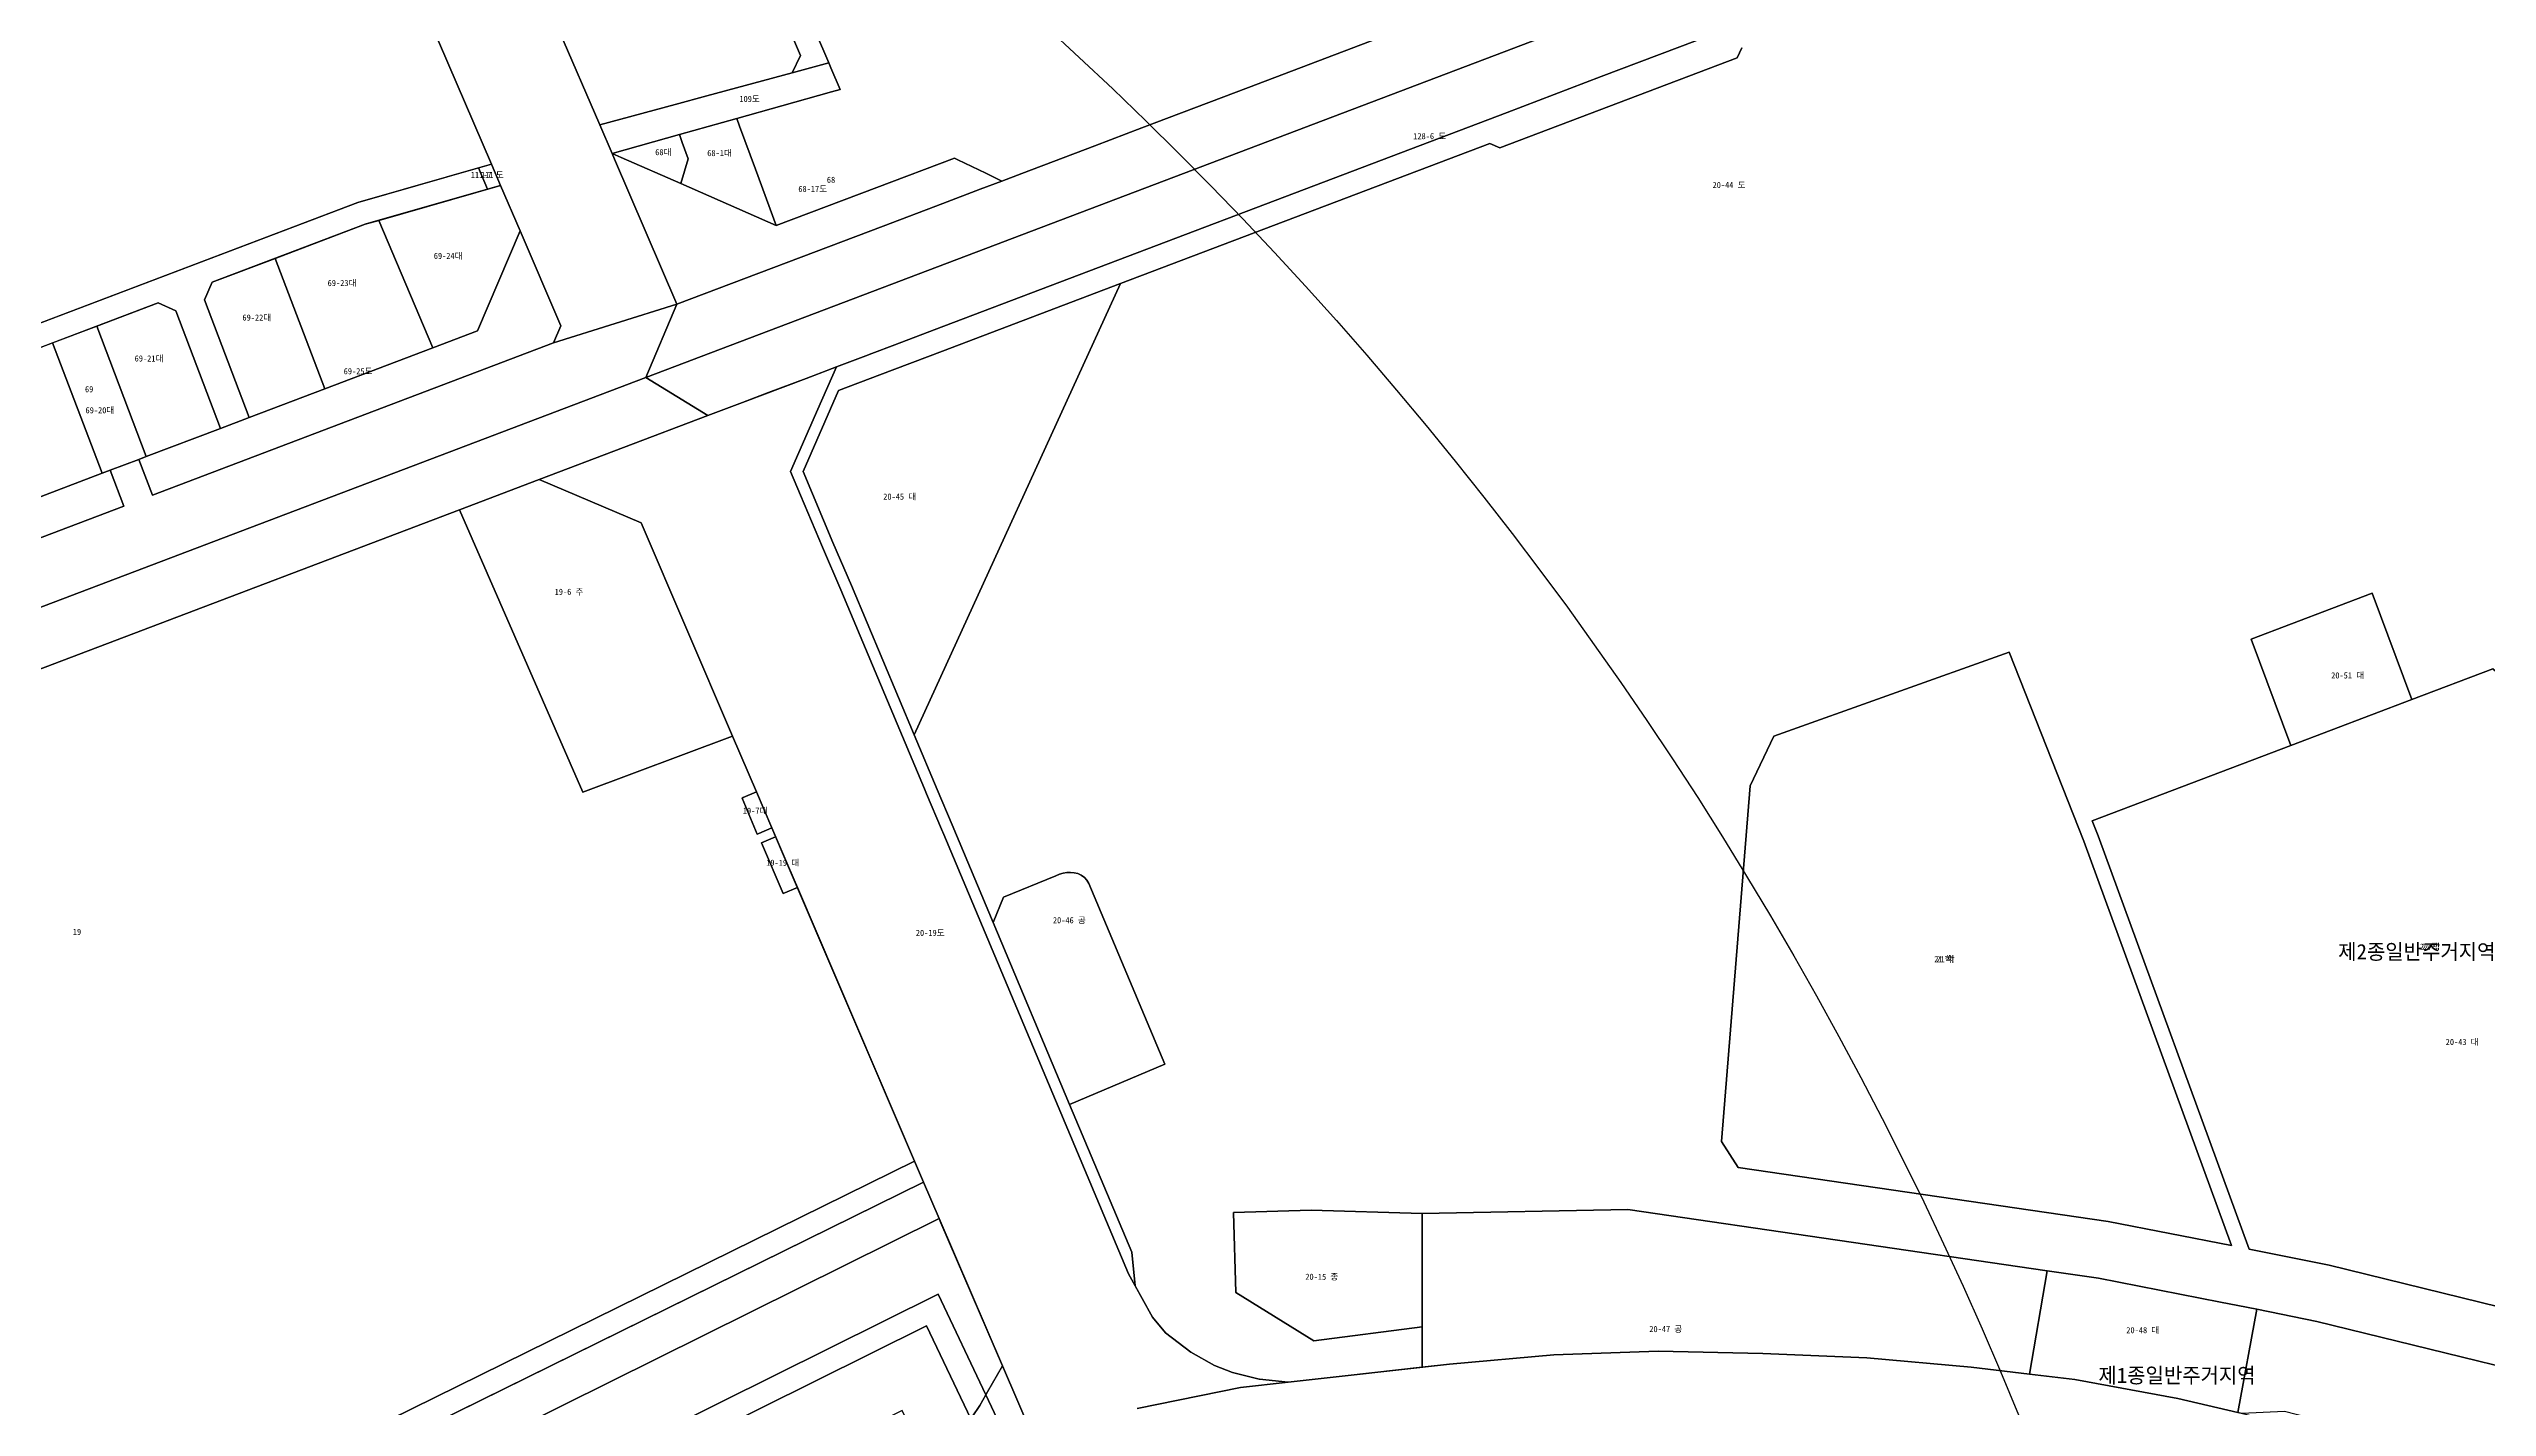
# Model space of a CAD drawing. Header units: metres. Extents: x 198218 to 208474, y 536547 to 547345.
# Drawn here: x 200637 to 201273, y 545053 to 545407 of the extents above; entities that cross this region are included whole.
import ezdxf
from ezdxf.enums import TextEntityAlignment as Align

# ---------------------------------------------------------------- set-up
doc = ezdxf.new("R2010")
doc.units = ezdxf.units.M
for name, color, linetype in [('CENTER_RADIUS', 1, 'Continuous'), ('PARCEL_BONBUN', 7, 'Continuous'), ('PARCEL_BUBUN', 8, 'Continuous'), ('PARCEL_LABEL', 3, 'Continuous'), ('ZONING', 5, 'Continuous'), ('ZONING_LABEL', 6, 'Continuous')]:
    doc.layers.add(name, color=color, linetype=linetype)

msp = doc.modelspace()

# ---------------------------------------------------------------- linework, layer by layer
at = {"layer": 'CENTER_RADIUS'}
msp.add_circle((200224.7, 544673.01), 1000, dxfattribs=at)
at = {"layer": 'PARCEL_BONBUN'}
for points in [[(200636.8, 545722.47), (200644.77, 545703.92), (200645.62, 545701.94), (200735.46, 545493.08), (200742.97, 545475.63), (200746.13, 545468.28), (200753.9, 545450.22), (200761.73, 545432), (200765.63, 545422.93), (200768.3, 545416.71), (200769.53, 545413.86), (200770.22, 545412.25), (200780.9, 545387.48), (200784.09, 545380.06), (200784.73, 545378.57), (200801.01, 545340.69), (200768.84, 545330.61), (200770.75, 545335.12), (200760.09, 545359.9), (200755, 545371.72), (200752.61, 545377.28), (200700.08, 545499.42), (200648.25, 545619.92), (200618.86, 545688.24)], [(200618.86, 545688.24), (200648.25, 545619.92), (200700.08, 545499.42), (200752.61, 545377.28), (200717.78, 545367.26), (200377.95, 545238.25)], [(199823.34, 544969.53), (199867.29, 544986.21), (199891.39, 544995.36), (199900.92, 544998.98), (199935.34, 545012.05), (200048.15, 545054.87), (200050.74, 545055.85), (200075.92, 545065.41), (200079.93, 545074.5), (200068.64, 545103.08), (199895.55, 545541.47), (199892.58, 545548.97), (199881, 545578.22), (199873.57, 545596.98), (199866.29, 545615.36), (199881.72, 545623.91), (200013.4, 545290.54), (200011.58, 545288.33), (200102.06, 545059.29), (200792.91, 545321.57), (201296.44, 545512.81)], [(201296.43, 545512.81), (200792.91, 545321.57), (200801.01, 545340.69), (200801.01, 545340.69), (200854.76, 545361.09), (200870.29, 545366.98), (200880.06, 545370.69), (200885.71, 545372.84), (200890.89, 545374.81), (200909.97, 545382.05), (200922.24, 545386.7), (200950.01, 545397.25), (200986.15, 545410.96)], [(201284.67, 545492.2), (201232.54, 545472.41), (201208.8, 545463.4), (201149.76, 545440.98), (201102.16, 545422.92), (201042.02, 545400.08), (201017.47, 545390.77), (200868.1, 545334.06), (200857.78, 545330.14), (200851.81, 545327.87), (200850.21, 545327.27), (200842.58, 545324.37), (200837.68, 545322.51), (200834.69, 545321.38), (200824.9, 545317.66), (200818.09, 545315.07), (200809.09, 545311.66), (200765.07, 545294.95), (200744.28, 545287.05), (200461.29, 545179.62)], [(200893.89, 545045.16), (200885.92, 545063.79), (200869.84, 545101.11), (200869.36, 545102.22), (200865.31, 545111.65), (200862.95, 545117.18), (200828.45, 545197.81), (200825.74, 545204.13), (200822.31, 545212.14), (200821.72, 545213.51), (200819.65, 545218.34), (200815.49, 545228.03), (200791.64, 545283.67), (200765.07, 545294.95), (200809.09, 545311.66), (200818.09, 545315.07), (200834.69, 545321.38), (200842.58, 545324.37), (200850.21, 545327.27), (200851.81, 545327.87), (200857.78, 545330.14), (200868.1, 545334.06), (201017.47, 545390.77), (201042.02, 545400.08), (201102.16, 545422.92)], [(200833.2, 545420.85), (200839.28, 545406.71), (200840.59, 545403.67), (200831.06, 545401.09), (200808.83, 545395.06), (200800.54, 545392.81), (200780.9, 545387.48), (200770.22, 545412.25)], [(200986.15, 545410.96), (200950.01, 545397.24), (200922.25, 545386.7), (200909.98, 545382.04), (200890.9, 545374.8), (200885.72, 545372.83), (200881.53, 545374.88), (200874.28, 545378.41), (200873.38, 545378.86), (200853.1, 545371.16), (200840, 545366.19), (200826.9, 545361.22), (200821.48, 545375.95), (200817.35, 545387.17), (200816.62, 545389.17), (200828.39, 545392.47), (200841.33, 545396.09), (200843.57, 545396.72), (200841.15, 545402.35), (200840.59, 545403.67), (200840.59, 545403.67), (200839.28, 545406.71), (200833.2, 545420.85)], [(200620.49, 545323.91), (200638.2, 545330.63), (200649.72, 545335), (200665.72, 545341.08), (200670.29, 545339.03), (200681.94, 545308.32), (200689.42, 545311.16), (200677.77, 545341.87), (200679.82, 545346.43), (200696.27, 545352.68), (200719.68, 545361.56), (200723.29, 545362.59), (200755, 545371.72), (200760.09, 545359.9), (200770.75, 545335.12), (200768.84, 545330.61), (200664.24, 545290.9), (200660.69, 545300.24), (200653.21, 545297.41), (200656.76, 545288.06), (200547.67, 545246.64)], [(200920.98, 545052.68), (200947.96, 545058.1), (200960.34, 545059.5), (200975.27, 545061.19), (201002.44, 545064.23), (201029.61, 545066.62), (201056.87, 545067.59), (201084.11, 545067.03), (201111.3, 545065.84), (201138.44, 545063.44), (201165.51, 545060.17), (201192.34, 545055.22), (201218.94, 545049.06)], [(201207.99, 545051.59), (201192.34, 545055.22), (201165.51, 545060.17), (201153.71, 545061.6), (201138.44, 545063.44), (201111.3, 545065.84), (201084.11, 545067.03), (201056.87, 545067.59), (201029.61, 545066.62), (201002.44, 545064.23), (200995.31, 545063.43), (200975.27, 545061.19), (200960.34, 545059.5), (200947.96, 545058.1), (200920.98, 545052.68)]]:
    msp.add_lwpolyline(points, dxfattribs=at)
for points in [[(200840.59, 545403.67), (200841.15, 545402.35), (200843.57, 545396.72), (200841.33, 545396.09), (200828.39, 545392.47), (200816.62, 545389.17), (200801.64, 545384.97), (200784.09, 545380.06), (200780.9, 545387.48), (200800.54, 545392.81), (200808.83, 545395.06), (200831.06, 545401.09), (200840.59, 545403.67)], [(200874.28, 545378.41), (200881.53, 545374.88), (200885.72, 545372.83), (200880.07, 545370.69), (200870.29, 545366.98), (200854.76, 545361.09), (200801.01, 545340.69), (200784.73, 545378.57), (200784.09, 545380.06), (200801.64, 545384.97), (200816.62, 545389.17), (200817.35, 545387.17), (200821.48, 545375.95), (200826.9, 545361.22), (200840, 545366.19), (200853.1, 545371.16), (200873.38, 545378.86), (200874.28, 545378.41)], [(200375.47, 545237.31), (200717.78, 545367.26), (200749.22, 545376.3), (200751.62, 545370.75), (200719.68, 545361.56), (200679.82, 545346.43), (200677.77, 545341.87), (200689.42, 545311.16), (200681.94, 545308.32), (200670.29, 545339.03), (200665.72, 545341.08), (200534.52, 545291.27), (200532.47, 545286.7), (200544.12, 545255.99), (200536.64, 545253.15), (200524.99, 545283.86), (200520.42, 545285.91), (200377.52, 545231.67), (200376.39, 545234.79), (200375.47, 545237.31)], [(200749.22, 545376.3), (200752.61, 545377.28), (200755, 545371.72), (200751.62, 545370.75), (200749.22, 545376.3)], [(200801.01, 545340.69), (200792.91, 545321.57), (200102.06, 545059.29), (200116.43, 545082.93), (200156.56, 545098.16), (200164.04, 545101), (200262.46, 545138.36), (200269.94, 545141.2), (200425.07, 545200.09), (200421.52, 545209.45), (200422.29, 545209.74), (200429.03, 545212.3), (200432.55, 545202.93), (200540.19, 545243.8), (200547.67, 545246.64), (200656.76, 545288.06), (200653.21, 545297.41), (200660.69, 545300.24), (200664.24, 545290.9), (200768.84, 545330.61), (200801.01, 545340.69)], [(200461.29, 545179.62), (200479.73, 545186.62), (200744.28, 545287.05), (200765.07, 545294.95), (200791.64, 545283.67), (200815.49, 545228.03), (200821.72, 545213.51), (200825.74, 545204.13), (200826.74, 545201.79), (200828.46, 545197.8), (200831.05, 545191.73), (200831.29, 545191.17), (200832.41, 545188.56), (200862.95, 545117.18), (200481.79, 544929.31), (200450.69, 545011.09), (200396.02, 545154.84), (200405.92, 545158.6), (200406.78, 545158.93), (200411.72, 545160.8), (200448.24, 545174.67), (200461.29, 545179.62)], [(201167.83, 545200.63), (201206.38, 545095.15), (201174.17, 545101.42), (201077.73, 545115.49), (201073.35, 545122.27), (201080.84, 545215.07), (201086.99, 545228.05), (201148.41, 545249.97), (201167.83, 545200.63)], [(201221.83, 545225.59), (201253.4, 545237.59), (201274.53, 545245.62), (201290.19, 545231.89), (201303.33, 545212.38), (201313.3, 545177.26), (201314.19, 545171.22), (201309.33, 545125.09), (201294.68, 545076.84), (201290.94, 545075.54), (201231.81, 545090), (201210.97, 545094.23), (201171.57, 545202.05), (201170.04, 545205.93), (201221.83, 545225.59)], [(200290.43, 544794.78), (200280.51, 544809.76), (200273.69, 544820.05), (200270.35, 544825.09), (200481.79, 544929.31), (200862.95, 545117.18), (200865.31, 545111.65), (200869.36, 545102.22), (200885.92, 545063.79), (200893.89, 545045.16), (200899.52, 545032), (200893.92, 545030), (200888.02, 545027.89), (200873.63, 545022.75), (200857.99, 545016.29), (200848.81, 545012.5), (200824.53, 545001.04), (200319.25, 544751.26), (200309.9, 544765.38), (200304.34, 544773.77), (200293.77, 544789.74), (200290.43, 544794.78)]]:
    msp.add_lwpolyline(points, close=True, dxfattribs=at)
at = {"layer": 'PARCEL_BUBUN'}
for points in [[(200636.8, 545722.47), (200644.77, 545703.92), (200645.62, 545701.94), (200735.46, 545493.08), (200742.97, 545475.63), (200746.13, 545468.28), (200753.9, 545450.22), (200761.73, 545432), (200765.63, 545422.93), (200768.3, 545416.71), (200769.53, 545413.86), (200770.22, 545412.25), (200780.9, 545387.48), (200784.09, 545380.06), (200784.73, 545378.57), (200801.01, 545340.69), (200768.84, 545330.61), (200770.75, 545335.12), (200760.09, 545359.9), (200755, 545371.72), (200752.61, 545377.28), (200700.08, 545499.42), (200648.25, 545619.92), (200618.86, 545688.24)], [(200594.33, 545596.73), (200641.06, 545475.75), (200700.08, 545499.42), (200752.61, 545377.28), (200717.78, 545367.26), (200377.95, 545238.25)], [(201296.43, 545512.81), (200792.91, 545321.57), (200801.01, 545340.69), (200801.01, 545340.69), (200854.76, 545361.09), (200870.29, 545366.98), (200880.06, 545370.69), (200885.71, 545372.84), (200890.89, 545374.81), (200909.97, 545382.05), (200922.24, 545386.7), (200950.01, 545397.25), (200986.15, 545410.96)], [(200986.15, 545410.96), (200950.01, 545397.24), (200922.25, 545386.7), (200909.98, 545382.04), (200890.9, 545374.8), (200885.72, 545372.83), (200881.53, 545374.88), (200874.28, 545378.41), (200873.38, 545378.86), (200853.1, 545371.16), (200840, 545366.19), (200826.9, 545361.22), (200821.48, 545375.95), (200817.35, 545387.17), (200816.62, 545389.17), (200816.62, 545389.17), (200828.39, 545392.47), (200841.33, 545396.09), (200843.57, 545396.72), (200841.15, 545402.35), (200840.59, 545403.67), (200839.28, 545406.71), (200833.2, 545420.85)], [(201078.63, 545407.58), (201077.45, 545404.99), (201015.57, 545381.51), (201013, 545382.68), (200916.63, 545346.09), (200870.23, 545328.48), (200853.94, 545322.27), (200843.15, 545318.17), (200833.9, 545297.05), (200841.69, 545278.57), (200846.51, 545267.35), (200862.86, 545228.42), (200868.88, 545214.11), (200872.75, 545204.89), (200883.45, 545179.42), (200903.4, 545131.98), (200919.6, 545093.4), (200920.44, 545084.65), (200918.72, 545087.74), (200870.56, 545202.35), (200869.98, 545203.73), (200866.1, 545212.95), (200865.52, 545214.33), (200843.74, 545266.17), (200838.93, 545277.38), (200833.23, 545290.91), (200830.63, 545297.09), (200837.75, 545313.33), (200842.58, 545324.37), (200850.21, 545327.27), (200851.81, 545327.87), (200857.78, 545330.14), (200868.1, 545334.06), (201017.47, 545390.77), (201042.02, 545400.08), (201102.16, 545422.92)], [(201316.69, 545053.8), (201228.57, 545075.35), (201212.92, 545078.53), (201207.98, 545079.52), (201203.51, 545080.42), (201171.65, 545086.63), (201158.29, 545088.57), (201048.95, 545104.53), (200995.31, 545103.48), (200966.36, 545104.38), (200946.16, 545103.73), (200946.71, 545082.88), (200967.11, 545070.33), (200995.31, 545073.93), (200995.31, 545063.43), (200975.27, 545061.19), (200960.34, 545059.5), (200952.87, 545060.26), (200952.81, 545060.27), (200945.83, 545062.02), (200941.15, 545063.88), (200935, 545067.36), (200928.43, 545072.36), (200924.99, 545076.46), (200920.44, 545084.65), (200919.6, 545093.4), (200903.4, 545131.98), (200928.22, 545142.43), (200908.4, 545189.58), (200907.89, 545190.43), (200907.24, 545191.15), (200906.41, 545191.75), (200905.55, 545192.18), (200904.61, 545192.41), (200903.62, 545192.5), (200902.65, 545192.46), (200901.67, 545192.31), (200900.76, 545192.01), (200899.77, 545191.61), (200886.16, 545186.05), (200883.45, 545179.42), (200872.75, 545204.89), (200868.88, 545214.11), (200862.86, 545228.42), (200862.86, 545228.42), (200916.63, 545346.09), (201013, 545382.68), (201015.57, 545381.51), (201077.45, 545404.99), (201078.63, 545407.58)], [(200893.89, 545045.16), (200885.92, 545063.79), (200869.84, 545101.11), (200869.36, 545102.22), (200865.31, 545111.65), (200862.95, 545117.18), (200828.45, 545197.81), (200825.74, 545204.13), (200822.31, 545212.14), (200821.72, 545213.51), (200819.65, 545218.34), (200815.49, 545228.03), (200791.64, 545283.67), (200765.07, 545294.95), (200765.07, 545294.95), (200809.09, 545311.66), (200818.09, 545315.07), (200834.69, 545321.38), (200842.58, 545324.37), (200837.75, 545313.33), (200830.63, 545297.09), (200833.23, 545290.91), (200838.93, 545277.38), (200838.93, 545277.38), (200843.74, 545266.17), (200843.74, 545266.17), (200865.52, 545214.33), (200866.1, 545212.95), (200869.98, 545203.73), (200870.56, 545202.35), (200918.72, 545087.74), (200924.99, 545076.46), (200928.43, 545072.36), (200935, 545067.36), (200941.15, 545063.88), (200945.83, 545062.02), (200952.81, 545060.27), (200952.87, 545060.26), (200960.34, 545059.5), (200947.96, 545058.1), (200920.98, 545052.68)], [(200479.73, 545186.62), (200744.28, 545287.05), (200776.43, 545213.43), (200815.49, 545228.03), (200821.72, 545213.51), (200818.3, 545212.01), (200817.99, 545211.88), (200821.9, 545202.45), (200822.32, 545202.63), (200825.74, 545204.13), (200826.74, 545201.79), (200823.06, 545200.2), (200828.73, 545186.99), (200832.41, 545188.56), (200862.95, 545117.18), (200481.79, 544929.31)], [(201273.56, 545036.1), (201272.4, 545036.53), (201246.22, 545045.15), (201220.16, 545051.85), (201209.09, 545051.34), (201207.99, 545051.59), (201207.99, 545051.59), (201212.92, 545078.53), (201228.57, 545075.35), (201316.69, 545053.8)], [(200920.98, 545052.68), (200947.96, 545058.1), (200960.34, 545059.5), (200975.27, 545061.19), (201002.44, 545064.23), (201029.61, 545066.62), (201056.87, 545067.59), (201084.11, 545067.03), (201111.3, 545065.84), (201138.44, 545063.44), (201165.51, 545060.17), (201192.34, 545055.22), (201218.94, 545049.06)]]:
    msp.add_lwpolyline(points, dxfattribs=at)
for points in [[(200818.09, 545315.07), (200809.09, 545311.66), (200792.91, 545321.57), (201296.44, 545512.81), (201302.41, 545498.94), (201298.01, 545497.27), (201284.67, 545492.2), (201232.54, 545472.41), (201208.8, 545463.4), (201149.76, 545440.98), (201102.16, 545422.92), (201042.02, 545400.08), (201017.47, 545390.77), (200868.1, 545334.06), (200857.78, 545330.14), (200851.81, 545327.87), (200850.21, 545327.27), (200842.58, 545324.37), (200837.68, 545322.51), (200834.69, 545321.38), (200824.9, 545317.66), (200818.09, 545315.07)], [(200802.32, 545492.64), (200803.72, 545489.4), (200809.3, 545476.42), (200812.19, 545469.69), (200821.38, 545448.33), (200833.2, 545420.85), (200839.28, 545406.71), (200840.59, 545403.67), (200831.06, 545401.09), (200833.23, 545405.59), (200825.53, 545423.49), (200812.4, 545454.02), (200807.69, 545464.96), (200805.02, 545471.18), (200798.22, 545487), (200793.57, 545488.84), (200802.32, 545492.64)], [(200812.4, 545454.02), (200825.53, 545423.49), (200833.23, 545405.59), (200831.06, 545401.09), (200808.83, 545395.06), (200800.54, 545392.81), (200780.9, 545387.48), (200770.22, 545412.25), (200769.53, 545413.86), (200768.3, 545416.71), (200765.63, 545422.93), (200761.73, 545432), (200779.15, 545439.49), (200788.07, 545443.33), (200787.99, 545443.52), (200791.38, 545444.98), (200812.4, 545454.02)], [(200840.59, 545403.67), (200841.15, 545402.35), (200843.57, 545396.72), (200841.33, 545396.09), (200828.39, 545392.47), (200816.62, 545389.17), (200801.64, 545384.97), (200784.09, 545380.06), (200780.9, 545387.48), (200800.54, 545392.81), (200808.83, 545395.06), (200831.06, 545401.09), (200840.59, 545403.67)], [(200816.62, 545389.17), (200817.35, 545387.17), (200821.48, 545375.95), (200826.9, 545361.22), (200802.02, 545372.17), (200803.91, 545378.67), (200802.38, 545382.9), (200801.64, 545384.97), (200816.62, 545389.17)], [(200801.64, 545384.97), (200802.38, 545382.9), (200803.91, 545378.67), (200802.02, 545372.17), (200786.49, 545379), (200784.09, 545380.06), (200801.64, 545384.97)], [(200375.47, 545237.31), (200717.78, 545367.26), (200749.22, 545376.3), (200751.62, 545370.75), (200719.68, 545361.56), (200679.82, 545346.43), (200677.77, 545341.87), (200689.42, 545311.16), (200681.94, 545308.32), (200670.29, 545339.03), (200665.72, 545341.08), (200534.52, 545291.27), (200532.47, 545286.7), (200544.12, 545255.99), (200536.64, 545253.15), (200524.99, 545283.86), (200520.42, 545285.91), (200377.52, 545231.67), (200376.39, 545234.79), (200375.47, 545237.31)], [(200749.22, 545376.3), (200752.61, 545377.28), (200755, 545371.72), (200751.62, 545370.75), (200749.22, 545376.3)], [(200784.09, 545380.06), (200786.49, 545379), (200802.02, 545372.17), (200826.9, 545361.22), (200840, 545366.19), (200853.1, 545371.16), (200873.38, 545378.86), (200874.28, 545378.41), (200881.53, 545374.88), (200885.72, 545372.83), (200880.07, 545370.69), (200870.29, 545366.98), (200854.76, 545361.09), (200801.01, 545340.69), (200784.73, 545378.57), (200784.09, 545380.06)], [(200723.29, 545362.59), (200755, 545371.72), (200760.09, 545359.9), (200749.03, 545333.79), (200737.38, 545329.37), (200723.29, 545362.59)], [(200696.27, 545352.68), (200719.68, 545361.56), (200723.29, 545362.59), (200737.38, 545329.37), (200709.17, 545318.66), (200696.27, 545352.68)], [(200760.09, 545359.9), (200770.75, 545335.12), (200768.84, 545330.61), (200664.24, 545290.9), (200660.69, 545300.24), (200662.63, 545300.98), (200681.94, 545308.32), (200689.42, 545311.16), (200709.17, 545318.66), (200737.38, 545329.37), (200749.03, 545333.79), (200760.09, 545359.9)], [(200696.27, 545352.68), (200709.17, 545318.66), (200689.42, 545311.16), (200677.77, 545341.87), (200679.82, 545346.43), (200696.27, 545352.68)], [(200862.86, 545228.42), (200846.51, 545267.35), (200841.69, 545278.57), (200833.9, 545297.05), (200843.15, 545318.17), (200853.94, 545322.27), (200870.23, 545328.48), (200916.63, 545346.09), (200862.86, 545228.42)], [(200801.01, 545340.69), (200792.91, 545321.57), (200102.06, 545059.29), (200116.43, 545082.93), (200156.56, 545098.16), (200164.04, 545101), (200262.46, 545138.36), (200269.94, 545141.2), (200425.07, 545200.09), (200421.52, 545209.45), (200422.29, 545209.74), (200429.03, 545212.3), (200432.55, 545202.93), (200540.19, 545243.8), (200547.67, 545246.64), (200656.76, 545288.06), (200653.21, 545297.41), (200660.69, 545300.24), (200664.24, 545290.9), (200768.84, 545330.61), (200801.01, 545340.69)], [(200649.72, 545335), (200665.72, 545341.08), (200670.29, 545339.03), (200681.94, 545308.32), (200662.63, 545300.98), (200649.72, 545335)], [(200620.49, 545323.91), (200638.2, 545330.63), (200651.11, 545296.61), (200633.4, 545289.89), (200620.49, 545323.91)], [(200638.2, 545330.63), (200649.72, 545335), (200662.63, 545300.98), (200660.69, 545300.24), (200653.21, 545297.41), (200651.11, 545296.61), (200638.2, 545330.63)], [(200792.91, 545321.57), (200809.09, 545311.66), (200765.07, 545294.95), (200744.28, 545287.05), (200461.29, 545179.62), (200448.24, 545174.67), (200396.02, 545154.84), (200211.72, 545084.87), (200144.01, 545059.17), (200086.36, 545037.29), (200075.92, 545065.41), (200102.06, 545059.29), (200792.91, 545321.57)], [(200653.21, 545297.41), (200656.76, 545288.06), (200547.67, 545246.64), (200544.12, 545255.99), (200555.48, 545260.3), (200585.05, 545271.53), (200598.91, 545276.79), (200610.96, 545281.37), (200613.03, 545282.15), (200633.4, 545289.89), (200651.11, 545296.61), (200653.21, 545297.41)], [(200744.28, 545287.05), (200765.07, 545294.95), (200791.64, 545283.67), (200815.49, 545228.03), (200776.43, 545213.43), (200744.28, 545287.05)], [(201243.06, 545265.33), (201211.49, 545253.34), (201221.83, 545225.59), (201170.04, 545205.93), (201171.57, 545202.05), (201210.97, 545094.23), (201231.81, 545090), (201290.94, 545075.54), (201294.68, 545076.84), (201309.33, 545125.09), (201314.19, 545171.22), (201313.3, 545177.26), (201303.33, 545212.38), (201290.19, 545231.89), (201274.53, 545245.62), (201253.4, 545237.59), (201243.06, 545265.33)], [(201253.4, 545237.59), (201221.83, 545225.59), (201211.49, 545253.34), (201243.06, 545265.33), (201253.4, 545237.59)], [(201148.41, 545249.97), (201086.99, 545228.05), (201080.84, 545215.07), (201073.35, 545122.27), (201077.73, 545115.49), (201174.17, 545101.42), (201206.38, 545095.15), (201167.83, 545200.63), (201148.41, 545249.97)], [(201167.83, 545200.63), (201206.38, 545095.15), (201174.17, 545101.42), (201077.73, 545115.49), (201073.35, 545122.27), (201080.84, 545215.07), (201086.99, 545228.05), (201148.41, 545249.97), (201167.83, 545200.63)], [(201221.83, 545225.59), (201253.4, 545237.59), (201274.53, 545245.62), (201290.19, 545231.89), (201303.33, 545212.38), (201313.3, 545177.26), (201314.19, 545171.22), (201309.33, 545125.09), (201294.68, 545076.84), (201290.94, 545075.54), (201231.81, 545090), (201210.97, 545094.23), (201171.57, 545202.05), (201170.04, 545205.93), (201221.83, 545225.59)], [(200821.72, 545213.51), (200825.74, 545204.13), (200822.32, 545202.63), (200821.9, 545202.45), (200817.99, 545211.88), (200818.3, 545212.01), (200821.72, 545213.51)], [(200826.74, 545201.79), (200828.46, 545197.8), (200831.05, 545191.73), (200831.29, 545191.17), (200832.41, 545188.56), (200828.73, 545186.99), (200823.06, 545200.2), (200826.74, 545201.79)], [(200903.4, 545131.98), (200883.45, 545179.42), (200886.16, 545186.05), (200899.77, 545191.61), (200900.76, 545192.01), (200901.67, 545192.31), (200902.65, 545192.46), (200903.62, 545192.5), (200904.61, 545192.41), (200905.55, 545192.18), (200906.41, 545191.75), (200907.24, 545191.15), (200907.89, 545190.43), (200908.4, 545189.58), (200928.22, 545142.43), (200903.4, 545131.98)], [(200862.95, 545117.18), (200865.31, 545111.65), (200273.69, 544820.05), (200270.35, 544825.09), (200481.79, 544929.31), (200862.95, 545117.18)], [(200865.31, 545111.65), (200869.36, 545102.22), (200280.51, 544809.76), (200273.69, 544820.05), (200865.31, 545111.65)], [(200869.36, 545102.22), (200885.92, 545063.79), (200882.01, 545056.98), (200881.55, 545056.17), (200869.13, 545082.43), (200342.9, 544820.86), (200290.43, 544794.78), (200280.51, 544809.76), (200869.36, 545102.22)], [(200967.11, 545070.33), (200946.71, 545082.88), (200946.16, 545103.73), (200966.36, 545104.38), (200995.31, 545103.48), (200995.31, 545073.93), (200967.11, 545070.33)], [(200995.31, 545063.43), (200995.31, 545073.93), (200995.31, 545103.48), (201048.95, 545104.53), (201158.29, 545088.57), (201153.71, 545061.6), (201138.44, 545063.44), (201111.3, 545065.84), (201084.11, 545067.03), (201056.87, 545067.59), (201029.61, 545066.62), (201002.44, 545064.23), (200995.31, 545063.43)], [(201158.29, 545088.57), (201171.65, 545086.63), (201203.51, 545080.42), (201207.98, 545079.52), (201212.92, 545078.53), (201207.99, 545051.59), (201192.34, 545055.22), (201165.51, 545060.17), (201153.71, 545061.6), (201158.29, 545088.57)], [(200881.55, 545056.17), (200879.96, 545053.38), (200878.01, 545050.48), (200877.59, 545049.95), (200866.11, 545074.23), (200345.34, 544815.37), (200342.9, 544820.86), (200869.13, 545082.43), (200881.55, 545056.17)], [(200877.59, 545049.95), (200865.06, 545040.88), (200859.74, 545052.13), (200365.81, 544804.57), (200350.07, 544804.77), (200345.34, 544815.37), (200866.11, 545074.23), (200877.59, 545049.95)], [(200881.55, 545056.17), (200882.01, 545056.98), (200885.92, 545063.79), (200893.89, 545045.16), (200899.52, 545032), (200893.92, 545030), (200881.55, 545056.17)], [(200881.55, 545056.17), (200893.92, 545030), (200888.02, 545027.89), (200877.59, 545049.95), (200878.01, 545050.48), (200879.96, 545053.38), (200881.55, 545056.17)]]:
    msp.add_lwpolyline(points, close=True, dxfattribs=at)
at = {"layer": 'ZONING'}
for points in [[(200765.07, 545294.95), (200744.28, 545287.05), (200461.29, 545179.62), (200448.24, 545174.67), (200396.02, 545154.84), (200211.72, 545084.87), (200144.01, 545059.17), (200135.14, 545031.62), (200153.33, 545004.16), (200155.95, 545005.11), (200273.98, 544826.88), (200481.32, 544929.08), (200483.39, 544923.41), (200865.31, 545111.65), (200862.95, 545117.18), (200825.74, 545204.13), (200821.72, 545213.51), (200815.49, 545228.03), (200791.64, 545283.67), (200765.07, 545294.95)], [(200481.32, 544929.08), (200273.98, 544826.88), (200155.95, 545005.11), (200153.33, 545004.16), (200135.14, 545031.62), (200144.01, 545059.17), (200211.72, 545084.87), (200396.02, 545154.84), (200448.24, 545174.67), (200461.29, 545179.62), (200744.28, 545287.05), (200765.07, 545294.95), (200791.64, 545283.67), (200815.49, 545228.03), (200821.72, 545213.51), (200825.74, 545204.13), (200862.95, 545117.18), (200865.31, 545111.65), (200483.39, 544923.41), (200481.32, 544929.08)], [(201148.41, 545249.97), (201086.99, 545228.05), (201080.84, 545215.07), (201073.35, 545122.27), (201077.73, 545115.49), (201174.17, 545101.42), (201206.38, 545095.15), (201167.83, 545200.63), (201148.41, 545249.97)], [(201073.35, 545122.27), (201080.84, 545215.07), (201086.99, 545228.05), (201148.41, 545249.97), (201167.83, 545200.63), (201206.38, 545095.15), (201174.17, 545101.42), (201077.73, 545115.49), (201073.35, 545122.27)], [(201274.53, 545245.62), (201253.4, 545237.59), (201221.83, 545225.59), (201170.04, 545205.93), (201171.57, 545202.05), (201210.97, 545094.23), (201231.81, 545090), (201290.94, 545075.54), (201294.68, 545076.84), (201309.33, 545125.09), (201314.19, 545171.22), (201313.3, 545177.26), (201303.33, 545212.38), (201290.19, 545231.89), (201274.53, 545245.62)], [(201170.04, 545205.93), (201221.83, 545225.59), (201253.4, 545237.59), (201274.53, 545245.62), (201290.19, 545231.89), (201303.33, 545212.38), (201313.3, 545177.26), (201314.19, 545171.22), (201309.33, 545125.09), (201294.68, 545076.84), (201290.94, 545075.54), (201231.81, 545090), (201210.97, 545094.23), (201171.57, 545202.05), (201170.04, 545205.93)]]:
    msp.add_lwpolyline(points, close=True, dxfattribs=at)
for points in [[(201316.69, 545053.8), (201228.57, 545075.35), (201212.92, 545078.53), (201207.99, 545079.52), (201203.51, 545080.42), (201171.65, 545086.63), (201158.29, 545088.57), (201048.95, 545104.53), (201048.95, 545104.53), (200995.31, 545103.48), (200995.31, 545073.93), (200995.31, 545063.43), (201002.44, 545064.23), (201029.61, 545066.62), (201056.87, 545067.59), (201084.11, 545067.03), (201111.3, 545065.84), (201138.44, 545063.44), (201153.71, 545061.6), (201165.51, 545060.17), (201192.34, 545055.22), (201207.99, 545051.6)], [(201207.99, 545051.6), (201192.34, 545055.22), (201165.51, 545060.17), (201153.71, 545061.6), (201138.44, 545063.44), (201111.3, 545065.84), (201084.11, 545067.03), (201056.87, 545067.59), (201029.61, 545066.62), (201002.44, 545064.23), (200995.31, 545063.43), (200995.31, 545073.93), (200995.31, 545103.48), (200995.31, 545103.48), (201048.95, 545104.53), (201158.29, 545088.57), (201171.65, 545086.63), (201203.51, 545080.42), (201207.99, 545079.52), (201212.92, 545078.53), (201228.57, 545075.35), (201316.69, 545053.8)]]:
    msp.add_lwpolyline(points, dxfattribs=at)

# ---------------------------------------------------------------- texts
at = {"layer": 'PARCEL_LABEL'}
for s, p in [('109도', (200819.94, 545394.28)), ('109도', (200819.94, 545394.28)), ('68대', (200797.45, 545380.39)), ('68-1대', (200812.1, 545380.15)), ('128-6 도', (200997.28, 545384.56)), ('111-7 도', (200751.54, 545374.47)), ('111', (200751.54, 545374.47)), ('68', (200841.18, 545373.18)), ('68-17도', (200836.4, 545370.8)), ('20-44 도', (201075.33, 545371.82)), ('69-24대', (200741.35, 545353.33)), ('69-23대', (200713.67, 545346.25)), ('69-22대', (200691.45, 545337.24)), ('69-21대', (200663.34, 545326.57)), ('69-25도', (200717.85, 545323.24)), ('69', (200647.73, 545318.55)), ('69-20대', (200650.54, 545313.07)), ('20-45 대', (200859.08, 545290.53)), ('19-6 주', (200772.86, 545265.7)), ('20-51 대', (201236.63, 545243.89)), ('19-7대', (200821.38, 545208.59)), ('19-19 대', (200828.56, 545195.01)), ('19', (200644.56, 545176.99)), ('20-19도', (200867.04, 545176.73)), ('20-46 공', (200903.32, 545180.02)), ('21 학', (201131.5, 545169.86)), ('21학', (201131.5, 545169.86)), ('22 학', (201258.13, 545173.12)), ('22학', (201258.13, 545173.12)), ('20-43 대', (201266.5, 545148.25)), ('20-15 종', (200969.15, 545087.01)), ('20-47 공', (201058.84, 545073.37)), ('20-48 대', (201183.22, 545073.08))]:
    msp.add_text(s, height=1.6, dxfattribs=at).set_placement(p, align=Align.MIDDLE_CENTER)
at = {"layer": 'ZONING_LABEL'}
for s, p in [('제2종일반주거지역', (201254.67, 545171.81)), ('제1종일반주거지역', (201192.14, 545061.3))]:
    msp.add_text(s, height=4, dxfattribs=at).set_placement(p, align=Align.MIDDLE_CENTER)

doc.saveas('drawing.dxf')
